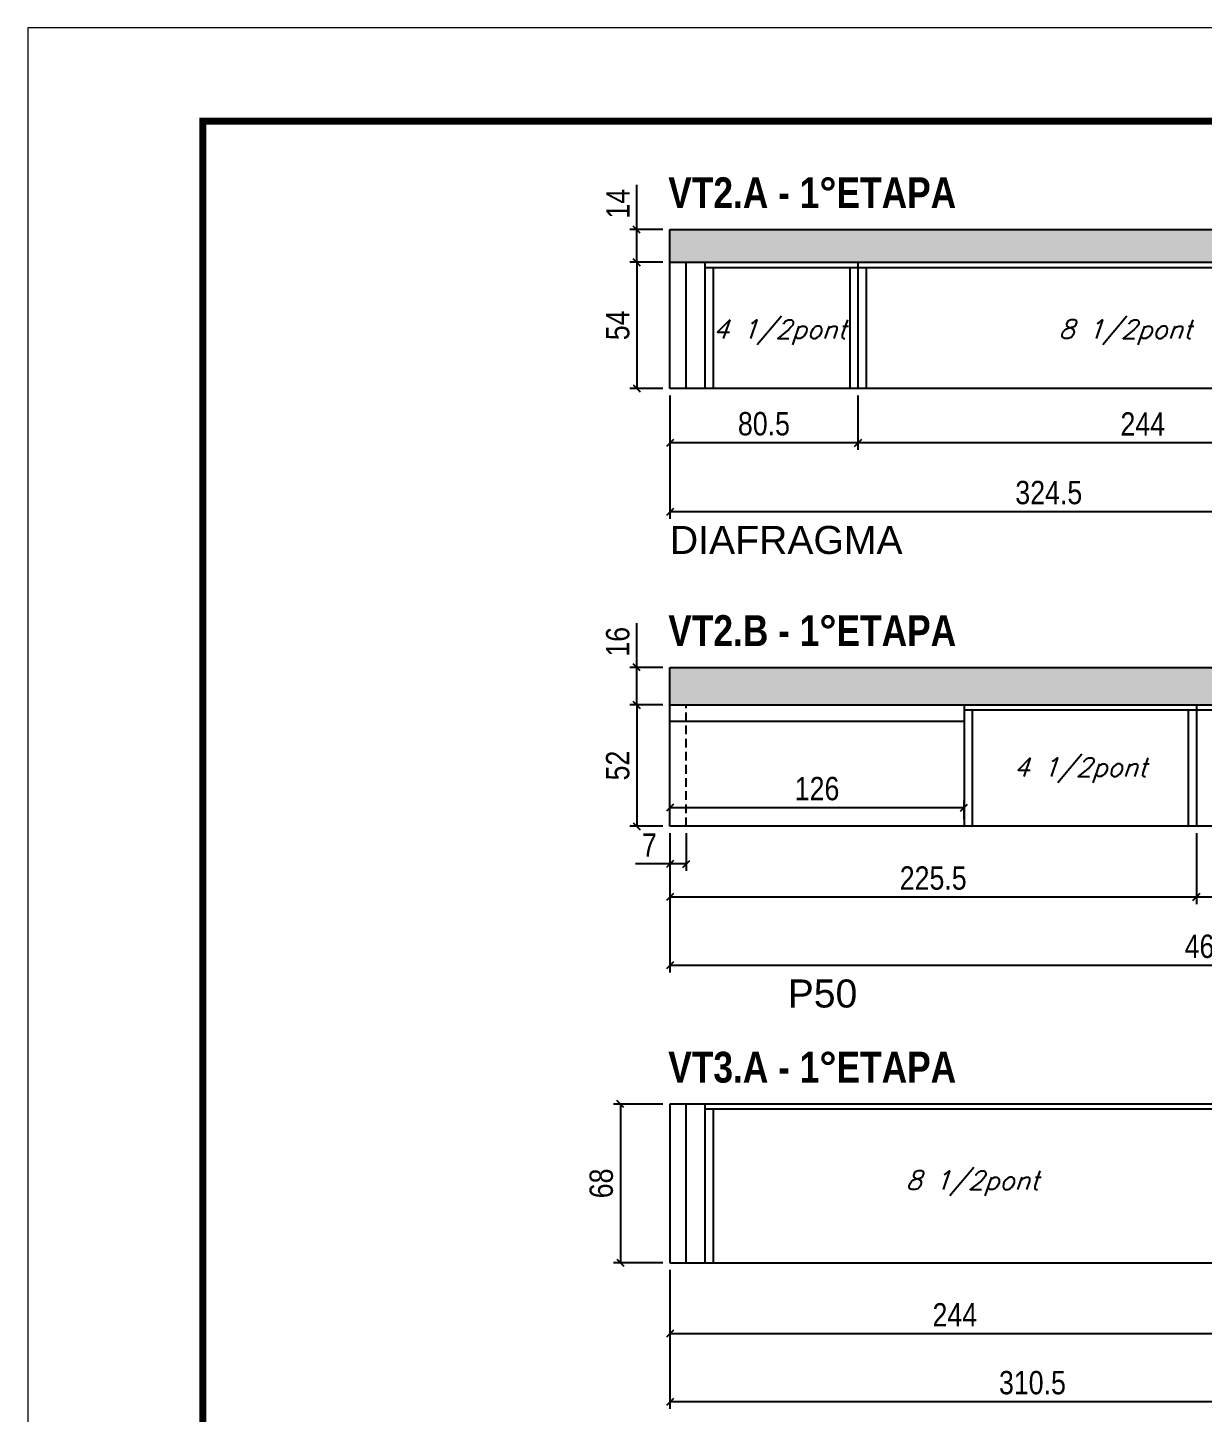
# Model space of a CAD drawing. Extents: x 3309 to 9590, y -2522 to 14608.
# Drawn here: x 4894 to 5397, y 3678 to 4271 of the extents above; entities that cross this region are included whole.
import ezdxf

# ---------------------------------------------------------------- set-up
doc = ezdxf.new("R2010")
doc.units = 0
doc.linetypes.add('DASHED', pattern=[0.75, 0.5, -0.25])
doc.linetypes.add('HIDDEN', pattern=[0.375, 0.25, -0.125])
for name, color, linetype in [('5', 5, 'Continuous'), ('COTA', 241, 'Continuous'), ('NOMENCLATURA', 7, 'Continuous'), ('Painéis', 200, 'Continuous'), ('SARR_2.2x7', 40, 'Continuous'), ('SARR_3.5x7', 81, 'Continuous'), ('texto', 7, 'Continuous')]:
    doc.layers.add(name, color=color, linetype=linetype)
doc.layers.add('Folhas', color=255, linetype='Continuous', lineweight=9)
doc.layers.add('SARRAFO DE PRESSAO', color=251, linetype='DASHED', lineweight=9)
doc.styles.add('COTA TECNICA', font='techl___.ttf', dxfattribs={"height": 10})
doc.styles.add('Romans', font='romans.shx')
doc.styles.get("Standard").update_dxf_attribs({"font": 'arial.ttf'})
doc.styles.add('TECNICA', font='techb___.ttf', dxfattribs={"height": 10})
doc.dimstyles.new('PAINEL', dxfattribs={"dimtxt": 10, "dimasz": 3, "dimexe": 3, "dimexo": 3, "dimgap": 3, "dimtad": 1, "dimdec": 1, "dimzin": 12, "dimdsep": 46, "dimtxsty": 'COTA TECNICA', "dimblk1": 'OBLIQUE', "dimblk2": 'OBLIQUE', "dimsah": 1, "dimcen": 0.9, "dimclrd": 4, "dimclre": 4, "dimclrt": 240, "dimadec": 1, "dimazin": 3, "dimtfac": 1, "dimtdec": 1, "dimtmove": 0, "dimatfit": 3, "dimfxl": 1, "dimtolj": 1, "dimtzin": 12, "dimarcsym": 0})

# ---------------------------------------------------------------- blocks, each defined once
blk = doc.blocks.new('9999999999')
at = {"layer": 'Folhas'}
blk.add_lwpolyline([(98138.98, 34190.21), (99623.98, 34190.21), (99623.98, 35240.21), (98138.98, 35240.21)], close=True, dxfattribs=at)
at = {"layer": 'Folhas', "color": 30, "const_width": 3}
blk.add_lwpolyline([(98213.98, 34230.21), (99583.98, 34230.21), (99583.98, 35200.21), (98213.98, 35200.21)], close=True, dxfattribs=at)
blk = doc.blocks.new('_Oblique')
at = {"color": 0, "linetype": 'ByBlock', "lineweight": -2}
blk.add_line((-0.5, -0.5), (0.5, 0.5), dxfattribs=at)
blk = doc.blocks.new('*D1307')
at = {"layer": 'COTA', "color": 4, "lineweight": -2, "transparency": 16777216}
for p, q in [((5169.44, 4113.23), (5169.44, 4060.33)), ((5493.94, 4113.23), (5493.94, 4060.33)), ((5493.94, 4063.33), (5169.44, 4063.33))]:
    blk.add_line(p, q, dxfattribs=at)
at = {"layer": 'Defpoints', "color": 0, "transparency": 16777216}
for p in [(5169.44, 4116.23, 0), (5493.94, 4116.23, 0), (5169.44, 4063.33)]:
    blk.add_point(p, dxfattribs=at)
at = {"layer": 'COTA', "color": 4, "lineweight": -2, "transparency": 16777216, "xscale": 3, "yscale": 3, "zscale": 3, "rotation": 180}
blk.add_blockref('_Oblique', (5169.44, 4063.33), dxfattribs=at)
at = {"layer": 'COTA', "color": 4, "lineweight": -2, "transparency": 16777216, "xscale": 3, "yscale": 3, "zscale": 3}
blk.add_blockref('_Oblique', (5493.94, 4063.33), dxfattribs=at)
at = {"layer": 'COTA', "color": 240, "transparency": 16777216, "insert": (5331.69, 4071.55), "char_height": 10, "attachment_point": 5, "style": 'COTA TECNICA'}
blk.add_mtext('\\A1;324.5', dxfattribs=at)
blk = doc.blocks.new('*D1308')
at = {"layer": 'COTA', "color": 4, "lineweight": -2, "transparency": 16777216}
for p, q in [((5249.94, 4113.23), (5249.94, 4089.89)), ((5493.94, 4113.23), (5493.94, 4089.89)), ((5493.94, 4092.89), (5249.94, 4092.89))]:
    blk.add_line(p, q, dxfattribs=at)
at = {"layer": 'Defpoints', "color": 0, "transparency": 16777216}
for p in [(5249.94, 4116.23), (5493.94, 4116.23), (5249.94, 4092.89)]:
    blk.add_point(p, dxfattribs=at)
at = {"layer": 'COTA', "color": 4, "lineweight": -2, "transparency": 16777216, "xscale": 3, "yscale": 3, "zscale": 3, "rotation": 180}
blk.add_blockref('_Oblique', (5249.94, 4092.89), dxfattribs=at)
at = {"layer": 'COTA', "color": 4, "lineweight": -2, "transparency": 16777216, "xscale": 3, "yscale": 3, "zscale": 3}
blk.add_blockref('_Oblique', (5493.94, 4092.89), dxfattribs=at)
at = {"layer": 'COTA', "color": 240, "transparency": 16777216, "insert": (5371.94, 4100.96), "char_height": 10, "attachment_point": 5, "style": 'COTA TECNICA'}
blk.add_mtext('\\A1;244', dxfattribs=at)
blk = doc.blocks.new('*D1309')
at = {"layer": 'COTA', "color": 4, "lineweight": -2, "transparency": 16777216}
for p, q in [((5169.44, 4113.23), (5169.44, 4089.89)), ((5249.94, 4113.23), (5249.94, 4089.89)), ((5249.94, 4092.89), (5169.44, 4092.89))]:
    blk.add_line(p, q, dxfattribs=at)
at = {"layer": 'Defpoints', "color": 0, "transparency": 16777216}
for p in [(5169.44, 4116.23), (5249.94, 4116.23), (5169.44, 4092.89)]:
    blk.add_point(p, dxfattribs=at)
at = {"layer": 'COTA', "color": 4, "lineweight": -2, "transparency": 16777216, "xscale": 3, "yscale": 3, "zscale": 3, "rotation": 180}
blk.add_blockref('_Oblique', (5169.44, 4092.89), dxfattribs=at)
at = {"layer": 'COTA', "color": 4, "lineweight": -2, "transparency": 16777216, "xscale": 3, "yscale": 3, "zscale": 3}
blk.add_blockref('_Oblique', (5249.94, 4092.89), dxfattribs=at)
at = {"layer": 'COTA', "color": 240, "transparency": 16777216, "insert": (5209.69, 4101.02), "char_height": 10, "attachment_point": 5, "style": 'COTA TECNICA'}
blk.add_mtext('\\A1;80.5', dxfattribs=at)
blk = doc.blocks.new('*D1311')
at = {"layer": 'COTA', "color": 4, "lineweight": -2, "transparency": 16777216}
for p, q in [((5166.44, 4170.23), (5152.23, 4170.23)), ((5155.23, 4170.23), (5155.23, 4116.23)), ((5166.44, 4116.23), (5152.23, 4116.23))]:
    blk.add_line(p, q, dxfattribs=at)
at = {"layer": 'Defpoints', "color": 0, "transparency": 16777216}
for p in [(5169.44, 4170.23), (5155.23, 4116.23), (5169.44, 4116.23)]:
    blk.add_point(p, dxfattribs=at)
at = {"layer": 'COTA', "color": 4, "lineweight": -2, "transparency": 16777216, "xscale": 3, "yscale": 3, "zscale": 3}
for p, rotation in [((5155.23, 4170.23), 90), ((5155.23, 4116.23), 270)]:
    blk.add_blockref('_Oblique', p, dxfattribs=dict(at, rotation=rotation))
at = {"layer": 'COTA', "color": 240, "transparency": 16777216, "insert": (5147.12, 4143.23), "char_height": 10, "attachment_point": 5, "rotation": 90, "style": 'COTA TECNICA'}
blk.add_mtext('\\A1;54', dxfattribs=at)
blk = doc.blocks.new('*D1312')
at = {"layer": 'COTA', "color": 4, "lineweight": -2, "transparency": 16777216}
for p, q in [((5155.23, 4184.23), (5155.23, 4203.35)), ((5166.44, 4184.23), (5152.23, 4184.23)), ((5155.23, 4170.23), (5155.23, 4184.23)), ((5166.44, 4170.23), (5152.23, 4170.23))]:
    blk.add_line(p, q, dxfattribs=at)
at = {"layer": 'Defpoints', "color": 0, "transparency": 16777216}
for p in [(5155.23, 4184.23), (5169.44, 4184.23), (5169.44, 4170.23)]:
    blk.add_point(p, dxfattribs=at)
at = {"layer": 'COTA', "color": 4, "lineweight": -2, "transparency": 16777216, "xscale": 3, "yscale": 3, "zscale": 3}
for p, rotation in [((5155.23, 4184.23), 90), ((5155.23, 4170.23), 270)]:
    blk.add_blockref('_Oblique', p, dxfattribs=dict(at, rotation=rotation))
at = {"layer": 'COTA', "color": 240, "transparency": 16777216, "insert": (5147.15, 4195.29), "char_height": 10, "attachment_point": 5, "rotation": 90, "style": 'COTA TECNICA'}
blk.add_mtext('\\A1;14', dxfattribs=at)
blk = doc.blocks.new('*D1321')
at = {"layer": 'COTA', "color": 4, "lineweight": -2, "transparency": 16777216}
for p, q in [((5169.44, 3925.7), (5169.44, 3866.1)), ((5638.94, 3925.7), (5638.94, 3866.1)), ((5638.94, 3869.1), (5169.44, 3869.1))]:
    blk.add_line(p, q, dxfattribs=at)
at = {"layer": 'Defpoints', "color": 0, "transparency": 16777216}
for p in [(5169.44, 3928.7, 0), (5638.94, 3928.7, 0), (5169.44, 3869.1)]:
    blk.add_point(p, dxfattribs=at)
at = {"layer": 'COTA', "color": 4, "lineweight": -2, "transparency": 16777216, "xscale": 3, "yscale": 3, "zscale": 3, "rotation": 180}
blk.add_blockref('_Oblique', (5169.44, 3869.1), dxfattribs=at)
at = {"layer": 'COTA', "color": 4, "lineweight": -2, "transparency": 16777216, "xscale": 3, "yscale": 3, "zscale": 3}
blk.add_blockref('_Oblique', (5638.94, 3869.1), dxfattribs=at)
at = {"layer": 'COTA', "color": 240, "transparency": 16777216, "insert": (5404.19, 3877.23), "char_height": 10, "attachment_point": 5, "style": 'COTA TECNICA'}
blk.add_mtext('\\A1;469.5', dxfattribs=at)
blk = doc.blocks.new('*D1322')
at = {"layer": 'COTA', "color": 4, "lineweight": -2, "transparency": 16777216}
for p, q in [((5394.94, 3925.7), (5394.94, 3895.36)), ((5638.94, 3925.7), (5638.94, 3895.36)), ((5638.94, 3898.36), (5394.94, 3898.36))]:
    blk.add_line(p, q, dxfattribs=at)
at = {"layer": 'Defpoints', "color": 0, "transparency": 16777216}
for p in [(5394.94, 3928.7), (5638.94, 3928.7), (5394.94, 3898.36)]:
    blk.add_point(p, dxfattribs=at)
at = {"layer": 'COTA', "color": 4, "lineweight": -2, "transparency": 16777216, "xscale": 3, "yscale": 3, "zscale": 3, "rotation": 180}
blk.add_blockref('_Oblique', (5394.94, 3898.36), dxfattribs=at)
at = {"layer": 'COTA', "color": 4, "lineweight": -2, "transparency": 16777216, "xscale": 3, "yscale": 3, "zscale": 3}
blk.add_blockref('_Oblique', (5638.94, 3898.36), dxfattribs=at)
at = {"layer": 'COTA', "color": 240, "transparency": 16777216, "insert": (5516.94, 3906.43), "char_height": 10, "attachment_point": 5, "style": 'COTA TECNICA'}
blk.add_mtext('\\A1;244', dxfattribs=at)
blk = doc.blocks.new('*D1323')
at = {"layer": 'COTA', "color": 4, "lineweight": -2, "transparency": 16777216}
for p, q in [((5169.44, 3925.7), (5169.44, 3895.36)), ((5394.94, 3925.7), (5394.94, 3895.36)), ((5394.94, 3898.36), (5169.44, 3898.36))]:
    blk.add_line(p, q, dxfattribs=at)
at = {"layer": 'Defpoints', "color": 0, "transparency": 16777216}
for p in [(5169.44, 3928.7), (5394.94, 3928.7), (5169.44, 3898.36)]:
    blk.add_point(p, dxfattribs=at)
at = {"layer": 'COTA', "color": 4, "lineweight": -2, "transparency": 16777216, "xscale": 3, "yscale": 3, "zscale": 3, "rotation": 180}
blk.add_blockref('_Oblique', (5169.44, 3898.36), dxfattribs=at)
at = {"layer": 'COTA', "color": 4, "lineweight": -2, "transparency": 16777216, "xscale": 3, "yscale": 3, "zscale": 3}
blk.add_blockref('_Oblique', (5394.94, 3898.36), dxfattribs=at)
at = {"layer": 'COTA', "color": 240, "transparency": 16777216, "insert": (5282.19, 3906.46), "char_height": 10, "attachment_point": 5, "style": 'COTA TECNICA'}
blk.add_mtext('\\A1;225.5', dxfattribs=at)
blk = doc.blocks.new('*D1320')
at = {"layer": 'COTA', "color": 4, "lineweight": -2, "transparency": 16777216}
for p, q in [((5166.44, 3980.7), (5152.23, 3980.7)), ((5155.23, 3980.7), (5155.23, 3928.7)), ((5166.44, 3928.7), (5152.23, 3928.7))]:
    blk.add_line(p, q, dxfattribs=at)
at = {"layer": 'Defpoints', "color": 0, "transparency": 16777216}
for p in [(5169.44, 3980.7), (5155.23, 3928.7), (5169.44, 3928.7)]:
    blk.add_point(p, dxfattribs=at)
at = {"layer": 'COTA', "color": 4, "lineweight": -2, "transparency": 16777216, "xscale": 3, "yscale": 3, "zscale": 3}
for p, rotation in [((5155.23, 3980.7), 90), ((5155.23, 3928.7), 270)]:
    blk.add_blockref('_Oblique', p, dxfattribs=dict(at, rotation=rotation))
at = {"layer": 'COTA', "color": 240, "transparency": 16777216, "insert": (5147.12, 3954.7), "char_height": 10, "attachment_point": 5, "rotation": 90, "style": 'COTA TECNICA'}
blk.add_mtext('\\A1;52', dxfattribs=at)
blk = doc.blocks.new('*D1325')
at = {"layer": 'COTA', "color": 4, "lineweight": -2, "transparency": 16777216}
for p, q in [((5169.44, 3925.7), (5169.44, 3909.55)), ((5176.44, 3925.7), (5176.44, 3909.55)), ((5169.44, 3912.55), (5154.71, 3912.55)), ((5176.44, 3912.55), (5169.44, 3912.55))]:
    blk.add_line(p, q, dxfattribs=at)
at = {"layer": 'Defpoints', "color": 0, "transparency": 16777216}
for p in [(5169.44, 3928.7), (5176.44, 3928.7), (5169.44, 3912.55)]:
    blk.add_point(p, dxfattribs=at)
at = {"layer": 'COTA', "color": 4, "lineweight": -2, "transparency": 16777216, "xscale": 3, "yscale": 3, "zscale": 3, "rotation": 180}
blk.add_blockref('_Oblique', (5169.44, 3912.55), dxfattribs=at)
at = {"layer": 'COTA', "color": 4, "lineweight": -2, "transparency": 16777216, "xscale": 3, "yscale": 3, "zscale": 3}
blk.add_blockref('_Oblique', (5176.44, 3912.55), dxfattribs=at)
at = {"layer": 'COTA', "color": 240, "transparency": 16777216, "insert": (5160.58, 3920.63), "char_height": 10, "attachment_point": 5, "style": 'COTA TECNICA'}
blk.add_mtext('\\A1;7', dxfattribs=at)
blk = doc.blocks.new('*D1326')
at = {"layer": 'COTA', "color": 4, "lineweight": -2, "transparency": 16777216}
for p, q in [((5169.44, 3931.7), (5169.44, 3939.67)), ((5295.44, 3931.7), (5295.44, 3939.67)), ((5169.44, 3936.67), (5295.44, 3936.67))]:
    blk.add_line(p, q, dxfattribs=at)
at = {"layer": 'Defpoints', "color": 0, "transparency": 16777216}
for p in [(5295.44, 3936.67), (5169.44, 3928.7), (5295.44, 3928.7)]:
    blk.add_point(p, dxfattribs=at)
at = {"layer": 'COTA', "color": 4, "lineweight": -2, "transparency": 16777216, "xscale": 3, "yscale": 3, "zscale": 3, "rotation": 180}
blk.add_blockref('_Oblique', (5169.44, 3936.67), dxfattribs=at)
at = {"layer": 'COTA', "color": 4, "lineweight": -2, "transparency": 16777216, "xscale": 3, "yscale": 3, "zscale": 3}
blk.add_blockref('_Oblique', (5295.44, 3936.67), dxfattribs=at)
at = {"layer": 'COTA', "color": 240, "transparency": 16777216, "insert": (5232.44, 3944.77), "char_height": 10, "attachment_point": 5, "style": 'COTA TECNICA'}
blk.add_mtext('\\A1;126', dxfattribs=at)
blk = doc.blocks.new('*D1333')
at = {"layer": 'COTA', "color": 4, "lineweight": -2, "transparency": 16777216}
for p, q in [((5155.23, 3996.7), (5155.23, 4015.72)), ((5166.44, 3996.7), (5152.23, 3996.7)), ((5155.23, 3980.7), (5155.23, 3996.7)), ((5166.44, 3980.7), (5152.23, 3980.7))]:
    blk.add_line(p, q, dxfattribs=at)
at = {"layer": 'Defpoints', "color": 0, "transparency": 16777216}
for p in [(5155.23, 3996.7), (5169.44, 3996.7), (5169.44, 3980.7)]:
    blk.add_point(p, dxfattribs=at)
at = {"layer": 'COTA', "color": 4, "lineweight": -2, "transparency": 16777216, "xscale": 3, "yscale": 3, "zscale": 3}
for p, rotation in [((5155.23, 3996.7), 90), ((5155.23, 3980.7), 270)]:
    blk.add_blockref('_Oblique', p, dxfattribs=dict(at, rotation=rotation))
at = {"layer": 'COTA', "color": 240, "transparency": 16777216, "insert": (5147.13, 4007.71), "char_height": 10, "attachment_point": 5, "rotation": 90, "style": 'COTA TECNICA'}
blk.add_mtext('\\A1;16', dxfattribs=at)
blk = doc.blocks.new('*D1388')
at = {"layer": 'COTA', "color": 4, "lineweight": -2, "transparency": 16777216}
for p, q in [((5169.44, 3738.76), (5169.44, 3679.15)), ((5479.94, 3738.76), (5479.94, 3679.15)), ((5479.94, 3682.15), (5169.44, 3682.15))]:
    blk.add_line(p, q, dxfattribs=at)
at = {"layer": 'Defpoints', "color": 0, "transparency": 16777216}
for p in [(5169.44, 3741.76), (5479.94, 3741.76), (5169.44, 3682.15)]:
    blk.add_point(p, dxfattribs=at)
at = {"layer": 'COTA', "color": 4, "lineweight": -2, "transparency": 16777216, "xscale": 3, "yscale": 3, "zscale": 3, "rotation": 180}
blk.add_blockref('_Oblique', (5169.44, 3682.15), dxfattribs=at)
at = {"layer": 'COTA', "color": 4, "lineweight": -2, "transparency": 16777216, "xscale": 3, "yscale": 3, "zscale": 3}
blk.add_blockref('_Oblique', (5479.94, 3682.15), dxfattribs=at)
at = {"layer": 'COTA', "color": 240, "transparency": 16777216, "insert": (5324.69, 3690.37), "char_height": 10, "attachment_point": 5, "style": 'COTA TECNICA'}
blk.add_mtext('\\A1;310.5', dxfattribs=at)
blk = doc.blocks.new('*D1390')
at = {"layer": 'COTA', "color": 4, "lineweight": -2, "transparency": 16777216}
for p, q in [((5169.44, 3738.76), (5169.44, 3708.41)), ((5413.44, 3738.76), (5413.44, 3708.41)), ((5413.44, 3711.41), (5169.44, 3711.41))]:
    blk.add_line(p, q, dxfattribs=at)
at = {"layer": 'Defpoints', "color": 0, "transparency": 16777216}
for p in [(5169.44, 3741.76), (5413.44, 3741.76), (5169.44, 3711.41)]:
    blk.add_point(p, dxfattribs=at)
at = {"layer": 'COTA', "color": 4, "lineweight": -2, "transparency": 16777216, "xscale": 3, "yscale": 3, "zscale": 3, "rotation": 180}
blk.add_blockref('_Oblique', (5169.44, 3711.41), dxfattribs=at)
at = {"layer": 'COTA', "color": 4, "lineweight": -2, "transparency": 16777216, "xscale": 3, "yscale": 3, "zscale": 3}
blk.add_blockref('_Oblique', (5413.44, 3711.41), dxfattribs=at)
at = {"layer": 'COTA', "color": 240, "transparency": 16777216, "insert": (5291.44, 3719.48), "char_height": 10, "attachment_point": 5, "style": 'COTA TECNICA'}
blk.add_mtext('\\A1;244', dxfattribs=at)
blk = doc.blocks.new('*D1396')
at = {"layer": 'COTA', "color": 4, "lineweight": -2, "transparency": 16777216}
for p, q in [((5166.44, 3809.76), (5145.2, 3809.76)), ((5148.2, 3809.76), (5148.2, 3741.76)), ((5166.44, 3741.76), (5145.2, 3741.76))]:
    blk.add_line(p, q, dxfattribs=at)
at = {"layer": 'Defpoints', "color": 0, "transparency": 16777216}
for p in [(5169.44, 3809.76), (5148.2, 3741.76), (5169.44, 3741.76)]:
    blk.add_point(p, dxfattribs=at)
at = {"layer": 'COTA', "color": 4, "lineweight": -2, "transparency": 16777216, "xscale": 3, "yscale": 3, "zscale": 3}
for p, rotation in [((5148.2, 3809.76), 90), ((5148.2, 3741.76), 270)]:
    blk.add_blockref('_Oblique', p, dxfattribs=dict(at, rotation=rotation))
at = {"layer": 'COTA', "color": 240, "transparency": 16777216, "insert": (5140.07, 3775.76), "char_height": 10, "attachment_point": 5, "rotation": 90, "style": 'COTA TECNICA'}
blk.add_mtext('\\A1;68', dxfattribs=at)

msp = doc.modelspace()

# ---------------------------------------------------------------- hatches: boundary and pattern name
at = {"layer": 'COTA'}
h = msp.add_hatch(dxfattribs=at)
h.set_pattern_fill('AR-CONC', color=256, scale=0.03)
h.set_pattern_definition([(50, (106.024, 61.799), (5.46554, -0.4781726), [0.5715, -6.2865]), (355, (106.024, 61.799), (-1.0573026, 5.7317054), [0.4572, -5.0292175]), (100.451445, (106.4794, 61.759), (4.4082374, 5.2535326), [0.4857003, -5.3427073]), (46.1842, (106.024, 63.323), (8.132371, -1.26127), [0.85725, -9.42975]), (96.63556, (106.702, 63.218), (7.122124, 7.422784), [0.728551, -8.014068]), (351.18415, (106.024, 63.323), (7.122124, 7.422784), [0.685799, -7.543792]), (21, (106.786, 62.942), (4.5484317, -3.067956), [0.5715, -6.2865]), (326, (106.786, 62.942), (1.854061, 5.525639), [0.4572, -5.0292]), (71.451445, (107.165, 62.6864), (6.4024926, 2.457683), [0.4857003, -5.342698]), (37.5, (106.024, 61.799), (0.0926581, 2.53665117), [0, -4.96824, 0, -5.1054, 0, -5.04825]), (7.5, (106.024, 61.799), (2.0045899, 3.0054172), [0, -2.91084, 0, -4.85394, 0, -1.92405]), (327.5, (104.3247, 61.799), (4.06771786, -0.1718623), [0, -1.905, 0, -5.9436, 0, -7.8867]), (317.5, (103.5627, 61.799), (4.4438754, 0.7627947), [0, -2.4765, 0, -3.94716, 0, -5.6007])])
h.paths.add_polyline_path([(5523.94, 4168.23), (5811.44, 4168.23), (5811.44, 4184.23), (5169.44, 4184.23), (5169.44, 4170.23), (5493.94, 4170.23), (5493.94, 4116.23), (5523.94, 4116.23)])
h = msp.add_hatch(dxfattribs=at)
h.set_pattern_fill('AR-CONC', color=256, scale=0.03)
h.set_pattern_definition([(50, (106.024, 35.9037), (5.46554, -0.4781726), [0.5715, -6.2865]), (355, (106.024, 35.9037), (-1.0573026, 5.7317054), [0.4572, -5.0292175]), (100.451445, (106.4794, 35.864), (4.4082374, 5.2535326), [0.4857003, -5.3427073]), (46.1842, (106.024, 37.428), (8.132371, -1.26127), [0.85725, -9.42975]), (96.63556, (106.702, 37.3226), (7.122124, 7.422784), [0.728551, -8.014068]), (351.18415, (106.024, 37.428), (7.122124, 7.422784), [0.685799, -7.543792]), (21, (106.786, 37.0467), (4.5484317, -3.067956), [0.5715, -6.2865]), (326, (106.786, 37.0467), (1.854061, 5.525639), [0.4572, -5.0292]), (71.451445, (107.165, 36.791), (6.4024926, 2.457683), [0.4857003, -5.342698]), (37.5, (106.024, 35.9037), (0.0926581, 2.53665117), [0, -4.96824, 0, -5.1054, 0, -5.04825]), (7.5, (106.024, 35.9037), (2.0045899, 3.0054172), [0, -2.91084, 0, -4.85394, 0, -1.92405]), (327.5, (104.3247, 35.9037), (4.06771786, -0.1718623), [0, -1.905, 0, -5.9436, 0, -7.8867]), (317.5, (103.5627, 35.9037), (4.4438754, 0.7627947), [0, -2.4765, 0, -3.94716, 0, -5.6007])])
h.paths.add_polyline_path([(5638.94, 3996.7), (5169.44, 3996.7), (5169.44, 3980.7), (5611.94, 3980.7), (5611.94, 3952.7), (5638.94, 3952.7)])

# ---------------------------------------------------------------- linework, layer by layer
for p, q in [((5169.44, 4170.23), (5169.44, 4184.23)), ((5169.44, 4184.23), (5811.44, 4184.23)), ((5169.44, 3980.7), (5169.44, 3996.7)), ((5169.44, 3996.7), (5638.94, 3996.7))]:
    msp.add_line(p, q, dxfattribs=at)
at = {"layer": 'Painéis', "linetype": 'ByBlock'}
for p, q in [((5169.44, 4116.23), (5169.44, 4170.23)), ((5169.44, 4170.23), (5493.94, 4170.23)), ((5249.94, 4170.23), (5249.94, 4116.23)), ((5493.94, 4116.23), (5169.44, 4116.23)), ((5169.44, 3928.7), (5169.44, 3980.7)), ((5169.44, 3980.7), (5611.94, 3980.7)), ((5394.94, 3980.7), (5394.94, 3928.7)), ((5922.44, 3928.7), (5169.44, 3928.7)), ((5452.94, 3809.76), (5169.44, 3809.76)), ((5169.44, 3809.76), (5169.44, 3741.76)), ((5169.44, 3741.76), (6083.44, 3741.76))]:
    msp.add_line(p, q, dxfattribs=at)
at = {"layer": 'SARR_2.2x7', "linetype": 'Continuous'}
for p, q in [((5176.44, 4116.23), (5176.44, 4170.23)), ((5184.44, 4168.03), (5249.94, 4168.03)), ((5249.94, 4168.03), (5478.94, 4168.03)), ((5169.44, 3973.7), (5295.44, 3973.7)), ((5295.44, 3978.5), (5394.94, 3978.5)), ((5394.94, 3978.5), (5611.94, 3978.5)), ((5176.44, 3741.76), (5176.44, 3809.76)), ((5413.44, 3807.56), (5184.44, 3807.56))]:
    msp.add_line(p, q, dxfattribs=at)
at = {"layer": 'SARR_2.2x7', "linetype": 'HIDDEN', "ltscale": 15}
msp.add_line((5176.44, 3928.7), (5176.44, 3980.7), dxfattribs=at)
at = {"layer": 'SARR_3.5x7'}
for p, q in [((5184.44, 4170.23), (5184.44, 4116.23)), ((5187.94, 4168.03), (5187.94, 4116.23)), ((5246.44, 4168.03), (5246.44, 4116.23)), ((5253.44, 4168.03), (5253.44, 4116.23)), ((5295.44, 3980.7), (5295.44, 3928.7)), ((5298.94, 3978.5), (5298.94, 3928.7)), ((5391.44, 3978.5), (5391.44, 3928.7)), ((5184.44, 3809.76), (5184.44, 3741.76)), ((5187.94, 3807.56), (5187.94, 3741.76))]:
    msp.add_line(p, q, dxfattribs=at)

# ---------------------------------------------------------------- block references
at = {"layer": 'SARRAFO DE PRESSAO', "color": 6, "linetype": 'ByBlock'}
msp.add_blockref('9999999999', (-93244.61, -30969.52), dxfattribs=at)

# ---------------------------------------------------------------- texts
at = {"layer": '5', "linetype": 'Continuous'}
for s, p in [('DIAFRAGMA', (5169.43, 4045.32, 0)), ('P50', (5219.86, 3851.08, 0))]:
    msp.add_text(s, height=12, rotation=0.00004, dxfattribs=at).set_placement(p)
at = {"layer": 'NOMENCLATURA', "style": 'TECNICA'}
for s, p in [('VT2.A - 1°ETAPA', (5168.72, 4193.42)), ('VT2.B - 1°ETAPA', (5168.72, 4005.89)), ('VT3.A - 1°ETAPA', (5168.72, 3818.94))]:
    msp.add_text(s, height=13.2, dxfattribs=at).set_placement(p)
at = {"layer": 'texto', "color": 2, "char_height": 8, "attachment_point": 5, "style": 'Romans'}
for s, insert in [('{\\Q19;\\C256;4 1/2pont}', (5216.44, 4140.23)), ('{\\Q19;\\C256;8 1/2pont}', (5364.44, 4140.23)), ('{\\Q19;\\C256;4 1/2pont}', (5345.19, 3952.7)), ('{\\Q19;\\C256;8 1/2pont}', (5298.94, 3775.76))]:
    msp.add_mtext(s, dxfattribs=dict(at, insert=insert))

# ---------------------------------------------------------------- dimensions: what is measured, and where the dimension line sits
at = {"layer": 'COTA'}
for base, p1, p2, angle, picture, middle in [((5155.23, 4184.23), (5169.44, 4170.23), (5169.44, 4184.23), 90, '*D1312', (5147.15, 4195.29)), ((5155.23, 4116.23), (5169.44, 4170.23), (5169.44, 4116.23), 90, '*D1311', (5147.12, 4143.23)), ((5169.44, 4063.33, 0), (5493.94, 4116.23), (5169.44, 4116.23), 180, '*D1307', (5331.69, 4071.55, 0)), ((5249.94, 4092.89), (5493.94, 4116.23), (5249.94, 4116.23), 180, '*D1308', (5371.94, 4100.96)), ((5155.23, 3996.7), (5169.44, 3980.7), (5169.44, 3996.7), 90, '*D1333', (5147.13, 4007.71)), ((5155.23, 3928.7), (5169.44, 3980.7), (5169.44, 3928.7), 90, '*D1320', (5147.12, 3954.7)), ((5169.44, 3869.1, 0), (5638.94, 3928.7), (5169.44, 3928.7), 180, '*D1321', (5404.19, 3877.23, 0)), ((5394.94, 3898.36), (5638.94, 3928.7), (5394.94, 3928.7), 180, '*D1322', (5516.94, 3906.43)), ((5148.2, 3741.76), (5169.44, 3809.76), (5169.44, 3741.76), 90, '*D1396', (5140.07, 3775.76)), ((5169.44, 3682.15), (5479.94, 3741.76), (5169.44, 3741.76), 180, '*D1388', (5324.69, 3690.37))]:
    dim = msp.add_linear_dim(base=base, p1=p1, p2=p2, angle=angle, dimstyle='PAINEL', dxfattribs=at)
    dim.commit()
    dim.dimension.update_dxf_attribs({"geometry": picture, "text_midpoint": middle})
for base, p1, p2, picture, middle in [((5169.44, 4092.89), (5249.94, 4116.23), (5169.44, 4116.23), '*D1309', (5209.69, 4101.02)), ((5169.44, 3898.36), (5394.94, 3928.7), (5169.44, 3928.7), '*D1323', (5282.19, 3906.46)), ((5169.44, 3711.41), (5413.44, 3741.76), (5169.44, 3741.76), '*D1390', (5291.44, 3719.48))]:
    dim = msp.add_linear_dim(base=base, p1=p1, p2=p2, angle=180, dimstyle='PAINEL', override={"dimtmove": 1}, dxfattribs=at)
    dim.commit()
    dim.dimension.update_dxf_attribs({"geometry": picture, "text_midpoint": middle})
for base, p1, p2, picture, middle in [((5295.44, 3936.67), (5169.44, 3928.7), (5295.44, 3928.7), '*D1326', (5232.44, 3944.77)), ((5169.44, 3912.55), (5176.44, 3928.7), (5169.44, 3928.7), '*D1325', (5160.58, 3920.63))]:
    dim = msp.add_linear_dim(base=base, p1=p1, p2=p2, dimstyle='PAINEL', dxfattribs=at)
    dim.commit()
    dim.dimension.update_dxf_attribs({"geometry": picture, "text_midpoint": middle})

doc.saveas('drawing.dxf')
